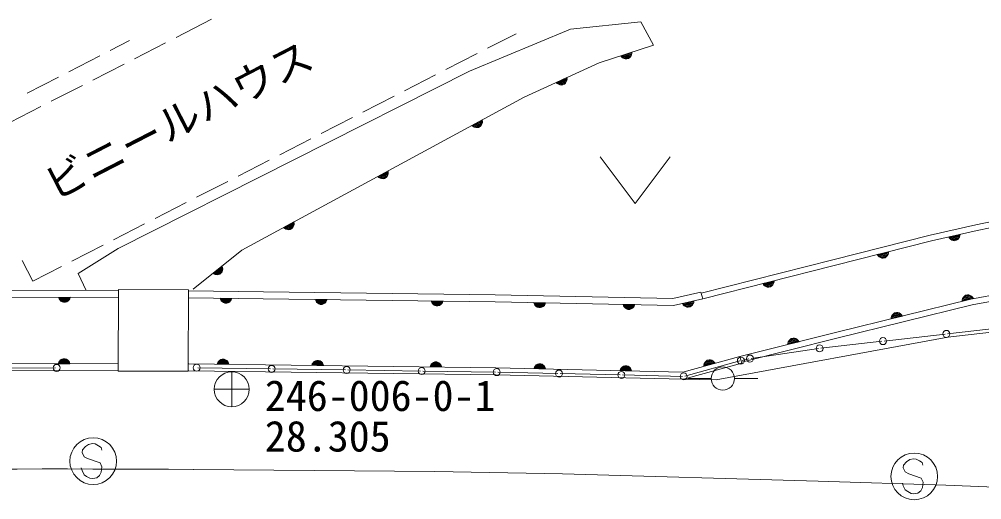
# Model space of a CAD drawing. Units: millimetres, scale not verified. Extents: x 40000 to 680000, y 20000 to 380000.
# Drawn here: x 255034 to 296255, y 297111 to 317690 of the extents above; entities that cross this region are included whole.
import ezdxf
from ezdxf.enums import TextEntityAlignment as Align

# ---------------------------------------------------------------- set-up
doc = ezdxf.new("R2010")
doc.units = ezdxf.units.MM
doc.header["$LTSCALE"] = 1000
for name, color, linetype, lineweight in [('M-BGD', 7, 'Continuous', 13), ('M-BMK-SRVR', 3, 'Continuous', 13), ('M-STR-STRC', 7, 'Continuous', 13)]:
    doc.layers.add(name, color=color, linetype=linetype, lineweight=lineweight)
doc.styles.add('ＭＳ ゴシック', font='')
doc.styles.get('ＭＳ ゴシック').set_extended_font_data('MS Gothic')

msp = doc.modelspace()

# ---------------------------------------------------------------- linework, layer by layer
at = {"layer": 'M-BGD'}
for p, q in [((263272, 317690), (261749, 316910)), ((281650, 317584), (278645, 317263)), ((282195, 316582), (281650, 317584)), ((278645, 317263), (274314, 315466)), ((275090, 316445), (276314, 317072)), ((258933, 316355), (259749, 316775)), ((261304, 316682), (259969, 315999)), ((279864, 315824), (282195, 316582)), ((273310, 315534), (274645, 316217)), ((280792, 316126), (281267, 316280)), ((280820, 316103), (281258, 316245)), ((281257, 316214), (280839, 316078)), ((280858, 316052), (281257, 316182)), ((281267, 316217), (281254, 316160)), ((281267, 316280), (281267, 316217)), ((257155, 315440), (258489, 316126)), ((259524, 315771), (258189, 315087)), ((276658, 314354), (279864, 315824)), ((280829, 316075), (280792, 316126)), ((280873, 316036), (280829, 316075)), ((280936, 316004), (280873, 316036)), ((281238, 316144), (280895, 316033)), ((280933, 316014), (281219, 316107)), ((280993, 315991), (280936, 316004)), ((281180, 316063), (280990, 316001)), ((281056, 315991), (280993, 315991)), ((281132, 316016), (281056, 315991)), ((281183, 316053), (281132, 316016)), ((281222, 316097), (281183, 316053)), ((281254, 316160), (281222, 316097)), ((274314, 315466), (259274, 307871)), ((255377, 314525), (256710, 315211)), ((271530, 314622), (272865, 315306)), ((278034, 314985), (278489, 315193)), ((278077, 314938), (278034, 314985)), ((278065, 314966), (278483, 315157)), ((278125, 314906), (278077, 314938)), ((278486, 315126), (278086, 314943)), ((278108, 314920), (278490, 315095)), ((278475, 315055), (278148, 314905)), ((278188, 314890), (278460, 315015)), ((278427, 314967), (278245, 314884)), ((278431, 314958), (278385, 314915)), ((278464, 315006), (278431, 314958)), ((278489, 315072), (278464, 315006)), ((278489, 315193), (278495, 315130)), ((278495, 315130), (278489, 315072)), ((257743, 314859), (256408, 314176)), ((278192, 314881), (278125, 314906)), ((278250, 314874), (278192, 314881)), ((278313, 314881), (278250, 314874)), ((278385, 314915), (278313, 314881)), ((264562, 307799), (276658, 314354)), ((269750, 313711), (271085, 314394)), ((255963, 313948), (254628, 313264)), ((267970, 312799), (269305, 313483)), ((274422, 313142), (274862, 313380)), ((274454, 313125), (274859, 313344)), ((274864, 313313), (274477, 313104)), ((274500, 313082), (274870, 313282)), ((274862, 313380), (274873, 313318)), ((274873, 313318), (274870, 313260)), ((274469, 313099), (274422, 313142)), ((274519, 313069), (274469, 313099)), ((274587, 313049), (274519, 313069)), ((274858, 313241), (274541, 313070)), ((274582, 313058), (274846, 313201)), ((274645, 313047), (274587, 313049)), ((274816, 313151), (274640, 313055)), ((274707, 313058), (274645, 313047)), ((274777, 313096), (274707, 313058)), ((274821, 313142), (274777, 313096)), ((274850, 313192), (274821, 313142)), ((274870, 313260), (274850, 313192)), ((266189, 311888), (267525, 312571)), ((264409, 310976), (265744, 311660)), ((279917, 311799), (281417, 309799)), ((281417, 309799), (282917, 311799)), ((270390, 310957), (270830, 311196)), ((270436, 310914), (270390, 310957)), ((270422, 310941), (270827, 311160)), ((270487, 310885), (270436, 310914)), ((270832, 311129), (270445, 310919)), ((270468, 310897), (270838, 311097)), ((270554, 310864), (270487, 310885)), ((270826, 311057), (270509, 310885)), ((270550, 310873), (270813, 311016)), ((270613, 310862), (270554, 310864)), ((270784, 310966), (270608, 310871)), ((270675, 310873), (270613, 310862)), ((270745, 310911), (270675, 310873)), ((270789, 310957), (270745, 310911)), ((270818, 311007), (270789, 310957)), ((270838, 311075), (270818, 311007)), ((270830, 311196), (270841, 311133)), ((270841, 311133), (270838, 311075)), ((262629, 310064), (263964, 310748)), ((260849, 309153), (262184, 309837)), ((297366, 309174), (296001, 308891)), ((259069, 308241), (260404, 308925)), ((266358, 308773), (266798, 309011)), ((266404, 308729), (266358, 308773)), ((266390, 308756), (266795, 308975)), ((266800, 308944), (266413, 308734)), ((266436, 308713), (266806, 308913)), ((266794, 308872), (266477, 308700)), ((266518, 308688), (266781, 308831)), ((266752, 308781), (266576, 308686)), ((266757, 308772), (266713, 308726)), ((266786, 308823), (266757, 308772)), ((266806, 308890), (266786, 308823)), ((266798, 309011), (266809, 308949)), ((266809, 308949), (266806, 308890)), ((296001, 308891), (294048, 308437)), ((297417, 308929), (296058, 308647)), ((266455, 308700), (266404, 308729)), ((266522, 308680), (266455, 308700)), ((266581, 308677), (266522, 308680)), ((266643, 308688), (266581, 308677)), ((266713, 308726), (266643, 308688)), ((294048, 308437), (289876, 307391)), ((296058, 308647), (294109, 308194)), ((294840, 308364), (295327, 308477)), ((294873, 308310), (294840, 308364)), ((294866, 308339), (295314, 308444)), ((295311, 308412), (294882, 308313)), ((294899, 308286), (295308, 308381)), ((295286, 308345), (294935, 308263)), ((295303, 308359), (295265, 308299)), ((295321, 308414), (295303, 308359)), ((295327, 308477), (295321, 308414)), ((257288, 307330), (258624, 308013)), ((294109, 308194), (289937, 307148)), ((294913, 308268), (294873, 308310)), ((294973, 308231), (294913, 308268)), ((294971, 308241), (295263, 308309)), ((295029, 308213), (294973, 308231)), ((295221, 308268), (295026, 308223)), ((295092, 308207), (295029, 308213)), ((295170, 308225), (295092, 308207)), ((295224, 308258), (295170, 308225)), ((295265, 308299), (295224, 308258)), ((259274, 307871), (257563, 306803)), ((262484, 306128), (264562, 307799)), ((291781, 307611), (292265, 307732)), ((291814, 307557), (291781, 307611)), ((291807, 307586), (292253, 307698)), ((291856, 307516), (291814, 307557)), ((292251, 307667), (291824, 307560)), ((291841, 307533), (292249, 307635)), ((291916, 307480), (291856, 307516)), ((292227, 307599), (291878, 307511)), ((291914, 307489), (292205, 307562)), ((292164, 307521), (291970, 307472)), ((292166, 307511), (292113, 307477)), ((292207, 307553), (292166, 307511)), ((292244, 307613), (292207, 307553)), ((292261, 307669), (292244, 307613)), ((292265, 307732), (292261, 307669)), ((255165, 307363), (255620, 306475)), ((255620, 306475), (256843, 307102)), ((263328, 306807), (263718, 307120)), ((263718, 307120), (263740, 307061)), ((289876, 307391), (284241, 305955)), ((289937, 307148), (284303, 305713)), ((291972, 307463), (291916, 307480)), ((292035, 307458), (291972, 307463)), ((292113, 307477), (292035, 307458)), ((257563, 306803), (257896, 306067)), ((263381, 306773), (263328, 306807)), ((263362, 306796), (263721, 307085)), ((263436, 306753), (263381, 306773)), ((263732, 307055), (263389, 306779)), ((263416, 306762), (263743, 307025)), ((263506, 306745), (263436, 306753)), ((263738, 306983), (263458, 306758)), ((263500, 306753), (263734, 306941)), ((263564, 306753), (263506, 306745)), ((263714, 306886), (263558, 306761)), ((263623, 306775), (263564, 306753)), ((263686, 306825), (263623, 306775)), ((263720, 306878), (263686, 306825)), ((263740, 306933), (263720, 306878)), ((263740, 307061), (263748, 307003)), ((263748, 307003), (263740, 306933)), ((286878, 306369), (287363, 306492)), ((286912, 306316), (286878, 306369)), ((286905, 306345), (287351, 306458)), ((286954, 306275), (286912, 306316)), ((287348, 306427), (286922, 306318)), ((286939, 306292), (287346, 306395)), ((287014, 306239), (286954, 306275)), ((287324, 306359), (286975, 306270)), ((287012, 306248), (287303, 306322)), ((287262, 306281), (287068, 306232)), ((287264, 306271), (287211, 306237)), ((287305, 306313), (287264, 306271)), ((287341, 306373), (287305, 306313)), ((287358, 306429), (287341, 306373)), ((287363, 306492), (287358, 306429)), ((295786, 305705), (299344, 306343)), ((259280, 306093), (245420, 306016)), ((259266, 302623), (259280, 306109)), ((259280, 306109), (262284, 306098)), ((262284, 306098), (262271, 302611)), ((265489, 306019), (262284, 306062)), ((275416, 305890), (265489, 306019)), ((283028, 305735), (275416, 305890)), ((284229, 306004), (283028, 305735)), ((284303, 305713), (284229, 306004)), ((287070, 306222), (287014, 306239)), ((287133, 306217), (287070, 306222)), ((287211, 306237), (287133, 306217)), ((295511, 305833), (295565, 305866)), ((295514, 305823), (295708, 305871)), ((295565, 305866), (295643, 305886)), ((295643, 305886), (295706, 305881)), ((295706, 305881), (295761, 305864)), ((295761, 305864), (295822, 305827)), ((295838, 305460), (299388, 306096)), ((259279, 305793), (245423, 305716)), ((256720, 305779), (257220, 305781)), ((256740, 305719), (256720, 305779)), ((256740, 305749), (257200, 305751)), ((256770, 305669), (256740, 305719)), ((257190, 305721), (256750, 305719)), ((256760, 305689), (257180, 305691)), ((256820, 305619), (256770, 305669)), ((257150, 305661), (256790, 305659)), ((256820, 305629), (257120, 305631)), ((256871, 305590), (256820, 305619)), ((257071, 305601), (256871, 305600)), ((256931, 305570), (256871, 305590)), ((257011, 305570), (256931, 305570)), ((257071, 305591), (257011, 305570)), ((257120, 305621), (257071, 305591)), ((257170, 305671), (257120, 305621)), ((257200, 305721), (257170, 305671)), ((257220, 305781), (257200, 305721)), ((265485, 305719), (262283, 305762)), ((263634, 305744), (264134, 305737)), ((263653, 305684), (263634, 305744)), ((263653, 305714), (264113, 305707)), ((263682, 305633), (263653, 305684)), ((264103, 305678), (263663, 305684)), ((263673, 305653), (264093, 305648)), ((263732, 305583), (263682, 305633)), ((264062, 305618), (263702, 305623)), ((263732, 305593), (264032, 305589)), ((263781, 305552), (263732, 305583)), ((263981, 305559), (263781, 305562)), ((263841, 305531), (263781, 305552)), ((263921, 305530), (263841, 305531)), ((263981, 305549), (263921, 305530)), ((264032, 305579), (263981, 305549)), ((264082, 305628), (264032, 305579)), ((264113, 305677), (264082, 305628)), ((264134, 305737), (264113, 305677)), ((275412, 305590), (265485, 305719)), ((267717, 305690), (268217, 305684)), ((267736, 305630), (267717, 305690)), ((267736, 305660), (268196, 305654)), ((267765, 305579), (267736, 305630)), ((268186, 305624), (267746, 305630)), ((267755, 305600), (268175, 305594)), ((267815, 305529), (267765, 305579)), ((268145, 305564), (267785, 305569)), ((267815, 305539), (268115, 305535)), ((267864, 305498), (267815, 305529)), ((268064, 305506), (267864, 305508)), ((267924, 305477), (267864, 305498)), ((268004, 305476), (267924, 305477)), ((268064, 305496), (268004, 305476)), ((268115, 305525), (268064, 305496)), ((268165, 305574), (268115, 305525)), ((268196, 305624), (268165, 305574)), ((268217, 305684), (268196, 305624)), ((272680, 305626), (273180, 305619)), ((272700, 305565), (272680, 305626)), ((272700, 305595), (273160, 305589)), ((272729, 305515), (272700, 305565)), ((273150, 305560), (272710, 305565)), ((272719, 305535), (273139, 305530)), ((272778, 305464), (272729, 305515)), ((273109, 305500), (272749, 305505)), ((272778, 305474), (273078, 305470)), ((272828, 305434), (272778, 305464)), ((273028, 305441), (272828, 305444)), ((273078, 305460), (273028, 305431)), ((273129, 305510), (273078, 305460)), ((273160, 305559), (273129, 305510)), ((273180, 305619), (273160, 305559)), ((283058, 305434), (275412, 305590)), ((277074, 305556), (277574, 305546)), ((277093, 305496), (277074, 305556)), ((277093, 305526), (277553, 305516)), ((277122, 305445), (277093, 305496)), ((277543, 305487), (277103, 305496)), ((277112, 305465), (277532, 305457)), ((277171, 305394), (277122, 305445)), ((277553, 305487), (277522, 305437)), ((277574, 305546), (277553, 305487)), ((280897, 305478), (281397, 305468)), ((280916, 305418), (280897, 305478)), ((280916, 305448), (281376, 305438)), ((281397, 305468), (281376, 305408)), ((284303, 305713), (283058, 305434)), ((283437, 305519), (283925, 305628)), ((283469, 305465), (283437, 305519)), ((283463, 305494), (283912, 305595)), ((283510, 305422), (283469, 305465)), ((283909, 305563), (283479, 305467)), ((283496, 305440), (283905, 305532)), ((283883, 305496), (283531, 305417)), ((283567, 305394), (283860, 305460)), ((283862, 305450), (283820, 305410)), ((283900, 305510), (283862, 305450)), ((283918, 305565), (283900, 305510)), ((283925, 305628), (283918, 305565)), ((289995, 304270), (295786, 305705)), ((290055, 304027), (295838, 305460)), ((295897, 305732), (295411, 305612)), ((295411, 305612), (295416, 305675)), ((295416, 305675), (295434, 305731)), ((295870, 305757), (295424, 305646)), ((295426, 305678), (295853, 305783)), ((295836, 305810), (295429, 305709)), ((295434, 305731), (295470, 305791)), ((295451, 305745), (295800, 305832)), ((295470, 305791), (295511, 305833)), ((295764, 305854), (295473, 305782)), ((295822, 305827), (295863, 305786)), ((295863, 305786), (295897, 305732)), ((272888, 305413), (272828, 305434)), ((272968, 305412), (272888, 305413)), ((273028, 305431), (272968, 305412)), ((277501, 305428), (277141, 305435)), ((277171, 305404), (277471, 305398)), ((277220, 305363), (277171, 305394)), ((277420, 305369), (277220, 305373)), ((277280, 305342), (277220, 305363)), ((277360, 305340), (277280, 305342)), ((277420, 305359), (277360, 305340)), ((277471, 305388), (277420, 305359)), ((277522, 305437), (277471, 305388)), ((280945, 305367), (280916, 305418)), ((281366, 305409), (280926, 305418)), ((280935, 305387), (281355, 305379)), ((280994, 305316), (280945, 305367)), ((281324, 305349), (280964, 305357)), ((280994, 305326), (281294, 305320)), ((281043, 305285), (280994, 305316)), ((281243, 305291), (281043, 305295)), ((281103, 305264), (281043, 305285)), ((281183, 305262), (281103, 305264)), ((281243, 305281), (281183, 305262)), ((281294, 305310), (281243, 305281)), ((281345, 305359), (281294, 305310)), ((281376, 305408), (281345, 305359)), ((283569, 305385), (283510, 305422)), ((283625, 305366), (283569, 305385)), ((283818, 305420), (283623, 305376)), ((283688, 305360), (283625, 305366)), ((283766, 305377), (283688, 305360)), ((283820, 305410), (283766, 305377)), ((292794, 305056), (292386, 304955)), ((292391, 304977), (292428, 305037)), ((292408, 304991), (292757, 305078)), ((292428, 305037), (292469, 305079)), ((292721, 305100), (292430, 305028)), ((292469, 305079), (292522, 305112)), ((292471, 305069), (292665, 305117)), ((292522, 305112), (292600, 305132)), ((292600, 305132), (292663, 305127)), ((292663, 305127), (292719, 305110)), ((292719, 305110), (292779, 305073)), ((292779, 305073), (292820, 305032)), ((292820, 305032), (292854, 304978)), ((292854, 304978), (292369, 304858)), ((292369, 304858), (292374, 304921)), ((292374, 304921), (292391, 304977)), ((292828, 305003), (292381, 304892)), ((292384, 304924), (292811, 305029)), ((300143, 304681), (294809, 304071)), ((285900, 303246), (289995, 304270)), ((294809, 304071), (284878, 302248)), ((285961, 303003), (290055, 304027)), ((288431, 303879), (287946, 303757)), ((287946, 303757), (287951, 303820)), ((287951, 303820), (287968, 303876)), ((288404, 303903), (287958, 303791)), ((287960, 303823), (288387, 303930)), ((288370, 303956), (287963, 303854)), ((287968, 303876), (288004, 303937)), ((287985, 303891), (288334, 303978)), ((288004, 303937), (288045, 303978)), ((288297, 304000), (288006, 303927)), ((288045, 303978), (288099, 304012)), ((288048, 303968), (288242, 304017)), ((288099, 304012), (288176, 304031)), ((288176, 304031), (288239, 304027)), ((288239, 304027), (288295, 304010)), ((288295, 304010), (288356, 303973)), ((288356, 303973), (288397, 303932)), ((288397, 303932), (288431, 303879)), ((256705, 302937), (256724, 302997)), ((256724, 302997), (256754, 303048)), ((256734, 302998), (257174, 302999)), ((257164, 303029), (256744, 303028)), ((256754, 303048), (256804, 303098)), ((256774, 303058), (257134, 303059)), ((256804, 303098), (256854, 303128)), ((257104, 303089), (256804, 303088)), ((256854, 303128), (256914, 303148)), ((256854, 303118), (257054, 303119)), ((256914, 303148), (256994, 303149)), ((256994, 303149), (257054, 303129)), ((257054, 303129), (257104, 303099)), ((257104, 303099), (257154, 303049)), ((257154, 303049), (257184, 302999)), ((257184, 302999), (257205, 302939)), ((263516, 302923), (263537, 302983)), ((263537, 302983), (263568, 303032)), ((263547, 302983), (263987, 302977)), ((263977, 303007), (263557, 303013)), ((263568, 303032), (263618, 303082)), ((263588, 303042), (263948, 303038)), ((263618, 303082), (263669, 303111)), ((263918, 303068), (263618, 303072)), ((263669, 303111), (263729, 303130)), ((263669, 303101), (263869, 303099)), ((263729, 303130), (263809, 303129)), ((263809, 303129), (263869, 303109)), ((263869, 303109), (263918, 303078)), ((263918, 303078), (263968, 303027)), ((263968, 303027), (263997, 302977)), ((263997, 302977), (264016, 302917)), ((267585, 302930), (267616, 302980)), ((267616, 302980), (267667, 303029)), ((267636, 302989), (267996, 302985)), ((267667, 303029), (267717, 303058)), ((267967, 303015), (267667, 303019)), ((267717, 303058), (267777, 303078)), ((267717, 303048), (267917, 303046)), ((267777, 303078), (267857, 303077)), ((267857, 303077), (267917, 303056)), ((267917, 303056), (267967, 303025)), ((267967, 303025), (268016, 302974)), ((268016, 302974), (268045, 302924)), ((272728, 302963), (272778, 302992)), ((272778, 302992), (272838, 303012)), ((272778, 302982), (272978, 302980)), ((272838, 303012), (272918, 303011)), ((272918, 303011), (272978, 302990)), ((272978, 302990), (273028, 302959)), ((283448, 302581), (285900, 303246)), ((284808, 302981), (284364, 302861)), ((284366, 302892), (284791, 303007)), ((284773, 303034), (284368, 302924)), ((284372, 302946), (284408, 303007)), ((284389, 302961), (284736, 303055)), ((284408, 303007), (284448, 303049)), ((284700, 303076), (284410, 302997)), ((284448, 303049), (284501, 303084)), ((284451, 303039), (284644, 303092)), ((284501, 303084), (284578, 303105)), ((284578, 303105), (284641, 303101)), ((284641, 303101), (284697, 303086)), ((284697, 303086), (284758, 303050)), ((284758, 303050), (284800, 303010)), ((284800, 303010), (284835, 302957)), ((285979, 302956), (285900, 303246)), ((245389, 302893), (259268, 302948)), ((245392, 302593), (259267, 302648)), ((257205, 302939), (256705, 302937)), ((257184, 302969), (256724, 302967)), ((262271, 302611), (259266, 302623)), ((262296, 302639), (275444, 302468)), ((262300, 302939), (275451, 302767)), ((264016, 302917), (263516, 302923)), ((263997, 302947), (263537, 302953)), ((267565, 302870), (267585, 302930)), ((268065, 302864), (267565, 302870)), ((268045, 302894), (267585, 302900)), ((267595, 302930), (268035, 302924)), ((268026, 302954), (267606, 302960)), ((268045, 302924), (268065, 302864)), ((272626, 302804), (272646, 302864)), ((273126, 302798), (272626, 302804)), ((272646, 302864), (272677, 302914)), ((273106, 302828), (272646, 302834)), ((272656, 302864), (273096, 302858)), ((273087, 302888), (272667, 302894)), ((272677, 302914), (272728, 302963)), ((272697, 302923), (273057, 302919)), ((273028, 302949), (272728, 302953)), ((273028, 302959), (273077, 302908)), ((273077, 302908), (273106, 302858)), ((273106, 302858), (273126, 302798)), ((275451, 302767), (283448, 302581)), ((277074, 302730), (277096, 302789)), ((277574, 302718), (277074, 302730)), ((277555, 302748), (277095, 302759)), ((277096, 302789), (277127, 302839)), ((277106, 302789), (277546, 302779)), ((277536, 302809), (277117, 302819)), ((277127, 302839), (277178, 302887)), ((277147, 302848), (277507, 302840)), ((277178, 302887), (277229, 302916)), ((277478, 302870), (277178, 302877)), ((277229, 302916), (277289, 302935)), ((277229, 302906), (277429, 302901)), ((277289, 302935), (277369, 302933)), ((277369, 302933), (277429, 302911)), ((277429, 302911), (277478, 302880)), ((277478, 302880), (277527, 302829)), ((277527, 302829), (277556, 302778)), ((277556, 302778), (277574, 302718)), ((280759, 302644), (280781, 302703)), ((281259, 302632), (280759, 302644)), ((281240, 302663), (280780, 302673)), ((280781, 302703), (280812, 302753)), ((280791, 302703), (281231, 302693)), ((281221, 302723), (280802, 302733)), ((280812, 302753), (280863, 302802)), ((280832, 302762), (281192, 302754)), ((280863, 302802), (280914, 302830)), ((281163, 302785), (280863, 302792)), ((280914, 302830), (280974, 302849)), ((280914, 302820), (281114, 302816)), ((280974, 302849), (281054, 302847)), ((281054, 302847), (281114, 302826)), ((281114, 302826), (281163, 302795)), ((281163, 302795), (281212, 302744)), ((281212, 302744), (281241, 302693)), ((281241, 302693), (281259, 302632)), ((283485, 302280), (285979, 302956)), ((284835, 302957), (284353, 302826)), ((284353, 302826), (284356, 302890)), ((284356, 302890), (284372, 302946)), ((275444, 302468), (283485, 302280)), ((284878, 302248), (283485, 302280)), ((284664, 302301), (283664, 302297)), ((285664, 302304), (286664, 302308)), ((262501, 298412), (272832, 298318)), ((272832, 298318), (278307, 298214)), ((278307, 298214), (289255, 297912)), ((289255, 297912), (294721, 297729)), ((294721, 297729), (299618, 297531))]:
    msp.add_line(p, q, dxfattribs=at)
msp.add_circle((285164, 302302), 500, dxfattribs=at)
msp.add_arc((256685, -705071), 1003500, 89.66768, 91.64277, dxfattribs=at)
at = {"layer": 'M-BMK-SRVR'}
for p, q in [((264137, 302595), (264137, 301095)), ((264887, 301845), (263387, 301845))]:
    msp.add_line(p, q, dxfattribs=at)
msp.add_circle((264137, 301845), 750, dxfattribs=at)
at = {"layer": 'M-STR-STRC'}
for p, q in [((292075, 303910), (294692, 304209)), ((294792, 304220), (297409, 304519)), ((289358, 303600), (291976, 303899)), ((286377, 303166), (289259, 303587)), ((283541, 302409), (285891, 303057)), ((285988, 303081), (286278, 303148)), ((256588, 302760), (253686, 302750)), ((262680, 302763), (265793, 302718)), ((265893, 302716), (269006, 302671)), ((269106, 302669), (272220, 302624)), ((272320, 302623), (275433, 302577)), ((275533, 302575), (278103, 302517)), ((278203, 302515), (280773, 302457)), ((280873, 302455), (283443, 302396)), ((257871, 299389), (257743, 299250)), ((258002, 299482), (257871, 299389)), ((258168, 299515), (258002, 299482)), ((258284, 299499), (258168, 299515)), ((258428, 299427), (258284, 299499)), ((258538, 299352), (258428, 299427)), ((258573, 299241), (258538, 299352)), ((257743, 299250), (257727, 299136)), ((257727, 299136), (257813, 298954)), ((257813, 298954), (257964, 298881)), ((257964, 298881), (258496, 298693)), ((293334, 298863), (293168, 298829)), ((293450, 298846), (293334, 298863)), ((257730, 298361), (257691, 298471)), ((258496, 298693), (258577, 298520)), ((258577, 298520), (258547, 298293)), ((292908, 298597), (292893, 298484)), ((292893, 298484), (292978, 298301)), ((293037, 298736), (292908, 298597)), ((293168, 298829), (293037, 298736)), ((293594, 298774), (293450, 298846)), ((293704, 298700), (293594, 298774)), ((293738, 298588), (293704, 298700)), ((257814, 298184), (257730, 298361)), ((257918, 298110), (257814, 298184)), ((258064, 298035), (257918, 298110)), ((258184, 298019), (258064, 298035)), ((258352, 298048), (258184, 298019)), ((258476, 298144), (258352, 298048)), ((258547, 298293), (258476, 298144)), ((292978, 298301), (293129, 298228)), ((293129, 298228), (293662, 298040)), ((293662, 298040), (293742, 297868)), ((292896, 297709), (292857, 297819)), ((292980, 297531), (292896, 297709)), ((293713, 297640), (293642, 297491)), ((293742, 297868), (293713, 297640)), ((293083, 297458), (292980, 297531)), ((293230, 297383), (293083, 297458)), ((293350, 297366), (293230, 297383)), ((293517, 297395), (293350, 297366)), ((293642, 297491), (293517, 297395))]:
    msp.add_line(p, q, dxfattribs=at)
for centre, radius in [((294742, 304215), 150), ((292025, 303904), 150), ((289309, 303594), 150), ((289309, 303594), 150), ((285939, 303070), 150), ((285939, 303070), 150), ((286327, 303159), 150), ((256638, 302760), 150), ((262630, 302764), 150), ((265843, 302717), 150), ((269056, 302670), 150), ((272270, 302623), 150), ((275483, 302577), 150), ((278153, 302516), 150), ((280823, 302456), 150), ((283493, 302395), 150), ((258201, 298764), 1000), ((293366, 298111), 1000)]:
    msp.add_circle(centre, radius, dxfattribs=at)

# ---------------------------------------------------------------- texts
at = {"layer": 'M-BGD', "style": 'ＭＳ ゴシック'}
msp.add_text('ビニールハウス', height=1320, rotation=27.232, dxfattribs=at).set_placement((256740, 309553), align=Align.BOTTOM_LEFT)
at = {"layer": 'M-BMK-SRVR', "style": 'ＭＳ ゴシック'}
for s, p in [('246-006-0-1', (265552, 300515)), ('28.305', (265552, 298779))]:
    msp.add_text(s, height=1320, dxfattribs=at).set_placement(p, align=Align.BOTTOM_LEFT)

doc.saveas('drawing.dxf')
